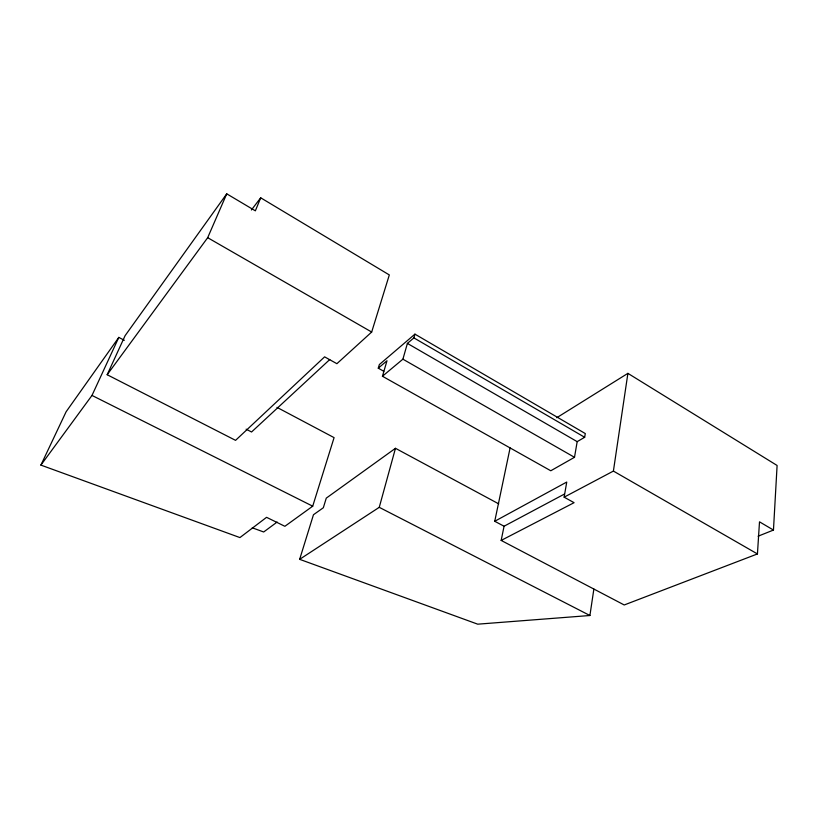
<?xml version="1.0" encoding="UTF-8"?>
<svg xmlns="http://www.w3.org/2000/svg" width="818" height="818" viewBox="0 0 818 818"><rect width="100%" height="100%" fill="white"/><g stroke="black" fill="none" stroke-linecap="round" stroke-linejoin="round"><path stroke-width="1.23" d="M758.092 536.199L773.46 530.064L777.1 465.473L627.897 373.356L556.731 417.732M564.338 494.113L504.062 526.23L501.168 540.422L624.226 604.972L757.437 553.939L759.503 521.833L773.46 530.064M501.168 540.422L574.083 502.681L564.134 497.17L613.398 471.076L627.897 373.356M498.704 503.847L395.472 448.305L326.27 498.131L323.335 507.743L313.468 514.737L299.654 559.328L477.722 624.175L589.911 615.504L593.868 589.052M378.274 368.182L386.996 360.758L382.435 376.249L550.78 470.769L574.502 457.303L577.181 441.648L584.665 437.282L585.289 433.56L414.941 334.143L379.358 364.552L378.274 368.182L383.816 371.311M564.134 497.17L566.751 482.047L494.737 521.281L504.062 526.23M494.737 521.281L510.105 447.886M299.654 559.328L379.255 507.334L395.472 448.305M382.435 376.249L402.906 359.174L407.395 343.407L413.888 337.895L414.941 334.143M260.707 197.803L255.359 210.829L226.739 193.825L125.093 335.677L107.178 374.726L235.564 440.35L324.603 356.852L336.893 363.693L371.679 332.036L389.317 274.93L260.707 197.803L251.402 209.981M124.346 340.298L118.814 337.394L66.105 411.781L40.9 465.105L239.919 537.579L266.566 517.324L284.879 526.301L312.711 506.189L334.081 437.63L276.975 407.364M107.178 374.726L207.68 237.69L226.739 193.825M40.9 465.105L91.994 395.431L118.814 337.394M329.766 359.542L251.555 431.996L246.126 429.184M277.138 522.037L263.682 531.986L252.281 527.804M91.994 395.431L312.711 506.189M379.255 507.334L589.911 615.504M402.906 359.174L574.502 457.303M207.68 237.69L371.679 332.036M613.398 471.076L757.437 553.939M407.395 343.407L577.181 441.648M413.888 337.895L584.665 437.282"/></g></svg>
